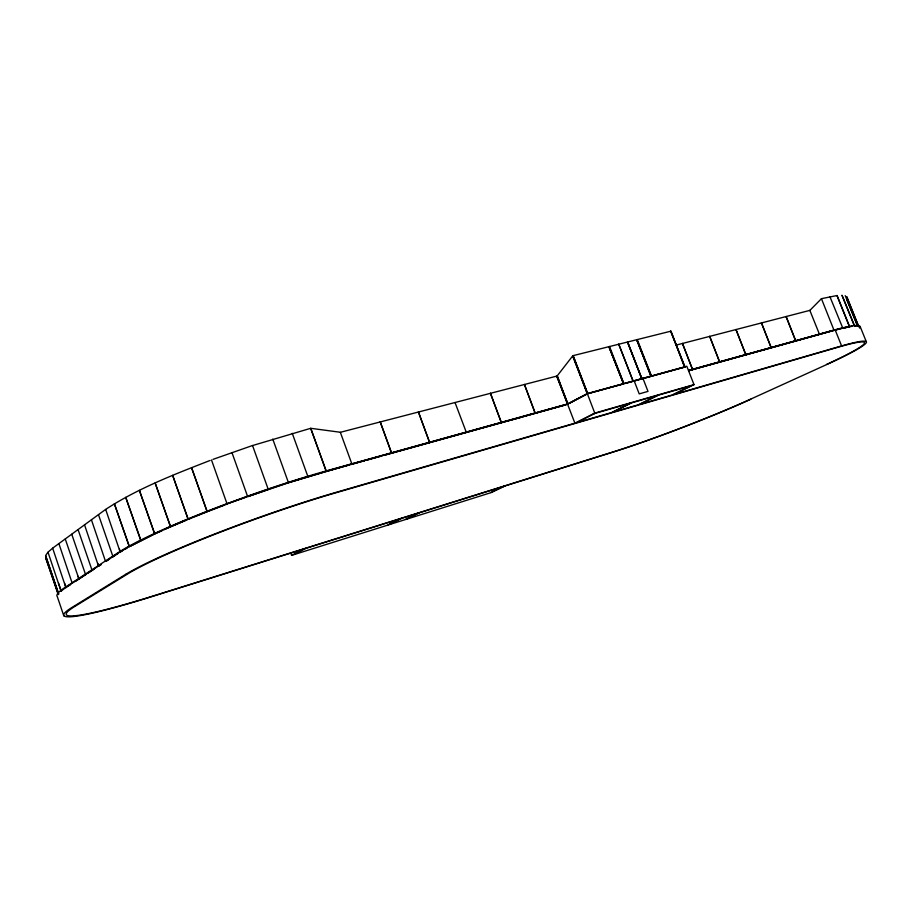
<?xml version="1.0" encoding="UTF-8"?>
<svg xmlns="http://www.w3.org/2000/svg" width="912" height="912" viewBox="0 0 912 912"><rect width="100%" height="100%" fill="white"/><g stroke="black" fill="none" stroke-linecap="round" stroke-linejoin="round"><path stroke-width="1.37" d="M252.521 445.558L310.73 428.298L340.461 432.277L557.335 375.949L567.937 404.107L556.753 376.143L574.902 423.179L334.966 492.674A156.625 14.934 -19.7 0 0 126.187 574.036M247.585 496.413L268.196 489.22L252.533 445.512L212.986 459.374M58.71 594.111L45.6 555.613L47.823 552.353L52.463 548.294L105.473 509.523C137.826 488.365 174.226 474.445 210.079 460.457M272.779 439.105L288.5 482.813L326.348 471.367M844.17 327.887L849.653 326.747L837.022 295.534L821.438 298.68L809.856 310.411L819.466 334.305M292.273 433.348L307.88 476.531L288.42 482.585L352.032 463.991L326.154 471.208L310.718 428.309L326.268 471.139M66.884 586.724L71.147 583.931M58.904 543.677L72.208 583.235L100.833 564.517M114.866 555.34L105.541 561.427L91.451 519.886M116.975 553.96L119.084 552.581M67.066 586.849L70.612 584.535M75.343 581.446L85.967 574.492M88.327 572.953L94.232 569.088M98.952 566.01L101.323 564.46M106.043 561.37L109.588 559.056M111.948 557.517L117.853 553.652M340.347 432.345L351.918 464.048M126.175 574.047L71.227 607.916A146.467 12.734 -19.5 0 0 149.192 597.44L614.129 451.759A111.31 7.695 -21.1 0 0 750.838 399.228M128.068 547.2L120.35 551.828M122.482 550.768L120.213 552.113L105.689 509.477M124.75 549.434L127.007 548.089M455.042 402.557L466.294 432.277M391.556 453.059L380.247 421.937L391.556 453.059L353.286 463.672M670.628 331.238L684.935 366.989L670.901 331.17L572.85 355.714L557.152 375.961L567.606 404.164M587.339 393.859L572.599 355.851L573.158 355.634L587.75 393.676L587.191 393.904M618.735 344.269L633.145 381.25L618.815 344.246M636.861 339.686L651.088 376.314L641.934 378.799L627.524 342.068L641.809 378.868L650.951 376.36L636.724 339.766L651.373 376.234L684.524 367.137M501.338 422.587L490.462 393.323L501.338 422.587L522.872 416.841M684.524 367.16L670.901 331.17M153.467 534.352L129.401 546.482M130.553 545.866L140.915 540.417L125.719 497.314L140.813 540.679M130.633 546.094L153.547 534.58M567.481 404.233L587.453 393.767L623.922 383.747L609.535 346.526L608.988 346.742L623.5 383.895M569.236 403.389L587.476 393.79M290.643 552.695L291.601 555.374L304.004 548.933M294.302 554.336L305.782 548.374M632.677 381.467L634.114 380.726L639.209 393.893L648.01 391.396L642.926 378.309L641.809 378.868L627.661 341.989M574.902 423.179L594.772 413.113L693.998 384.625L686.804 366.259L587.282 393.585L567.56 403.959L326.986 470.695M595.023 413.353L576.578 422.689L611.416 412.6L630.044 403.298M631.651 402.83L613.024 412.133L638.252 404.825L656.993 395.546M388.079 524.833L400.208 518.791M389.675 524.332L401.816 518.29M405.487 519.361L417.719 513.308M407.048 518.871L419.292 512.806M658.555 395.101L639.814 404.369L672.178 394.999L691.034 385.765L593.336 413.843M693.998 384.625L673.66 394.565L841.616 345.922L835.096 329.756L688.537 370.409M490.804 492.526L503.504 486.427M504.94 485.971L491.192 492.583L291.601 555.374M829.954 296.776L842.802 328.172L834.081 330.429L821.438 298.68M688.617 370.614L834.149 330.201L688.754 370.557M842.597 328.081L834.024 330.269M837.022 295.534L849.494 326.815M162.119 530.681L154.63 534.01L139.388 490.337L154.801 533.976M164.399 529.61L170.647 526.84M154.721 533.748L170.567 526.612L155.131 482.961L170.43 526.634L186.789 519.703M186.903 519.692L170.43 526.634M170.51 526.862L186.983 519.92M845.219 295.636L857.725 326.063L854.43 326.006L841.981 295.226L854.658 326.097M188.157 519.156L207.058 511.518M192.033 517.856L188.134 519.395L172.63 475.312L188.237 519.384M194.461 516.842L207.218 511.746L191.531 467.582L207.138 511.746M208.381 511.005L226.643 504.051M208.46 511.244L224.489 505.145M226.723 504.29L225.754 504.621M247.46 496.196L226.689 503.766A156.408 17.111 -19.5 0 0 118.651 552.307L64.376 587.852A146.273 14.592 -19.4 0 0 57.217 596.414L63.817 615.828M246.32 496.869L227.042 503.869L211.493 459.956M246.4 497.097L227.772 503.629M231.944 452.546L247.665 496.641L287.2 483.212M247.665 496.641L268.265 489.493M268.174 489.265L288.466 482.539M58.642 593.906L45.6 555.613M61.229 590.999L66.029 587.351M48.028 552.284L61.093 591.272M92.066 570.319L78.09 529.655M85.58 574.571L71.763 534.284M112.974 556.651L98.496 514.733M52.668 548.237L65.892 587.624M353.4 463.604L565.771 404.677L524.069 416.282M392.912 452.683L499.993 422.963M327.613 471.048L348.304 465.268M350.926 464.573L364.777 460.697M367.388 460.001L381.25 456.125M383.849 455.43L566.557 404.677M688.72 370.762L834.218 330.372M625.256 383.382L640.703 379.141M684.935 366.989L651.51 376.166L637.283 339.583L636.736 339.8M588.947 393.38L623.797 383.815L608.965 346.708L623.648 383.849M625.119 383.45L640.566 379.21M65.265 539.026L78.934 578.915L78.022 576.259M84.554 524.924L98.485 566.056M675.838 345.181L809.981 310.342M843.953 327.796L851.933 326.325M844.022 327.955L846.758 327.385M866.4 341.943L860.13 326.473L858.876 325.584A118.708 9.827 -21.4 0 0 835.096 329.768M858.283 325.687L846.746 296.731L858.944 327.009M846.758 299.444L857.565 326.131M573.032 355.703L587.624 393.745M572.85 355.714L594.772 413.113M129.481 546.698L114.365 503.755L129.276 546.755M119.438 549.184L120.43 552.045M97.778 563.342L98.69 565.987M64.695 583.441L66.097 587.556M58.493 582.996L61.298 591.204M57.992 593.233L45.782 558.064L58.231 594.613M247.403 496.219A156.408 17.111 -19.5 0 1 326.952 470.706M841.605 345.922A118.845 8.573 -21.3 0 1 827.731 364.093L749.721 399.559A109.406 7.57 -21.1 0 1 615.19 451.258L150.127 596.927A143.948 12.517 -19.5 0 1 73.69 607.153L128.706 573.295A153.934 14.683 -19.7 0 1 333.701 493.415L839.986 346.663A116.816 8.425 -21.3 0 1 826.5 364.469M860.119 326.473A118.708 9.827 -21.4 0 1 859.514 328.081M418.448 412.019L429.609 442.491L418.448 412.019M524.446 384.499L535.184 413.193L524.446 384.499M682.472 343.459L692.539 369.531L682.472 343.459M709.696 336.391L719.636 362.007L709.696 336.391M736.007 329.551L745.834 354.745L736.007 329.551M761.474 322.939L771.176 347.711L761.474 322.939M786.121 316.544L795.709 340.906L786.121 316.544"/></g></svg>
